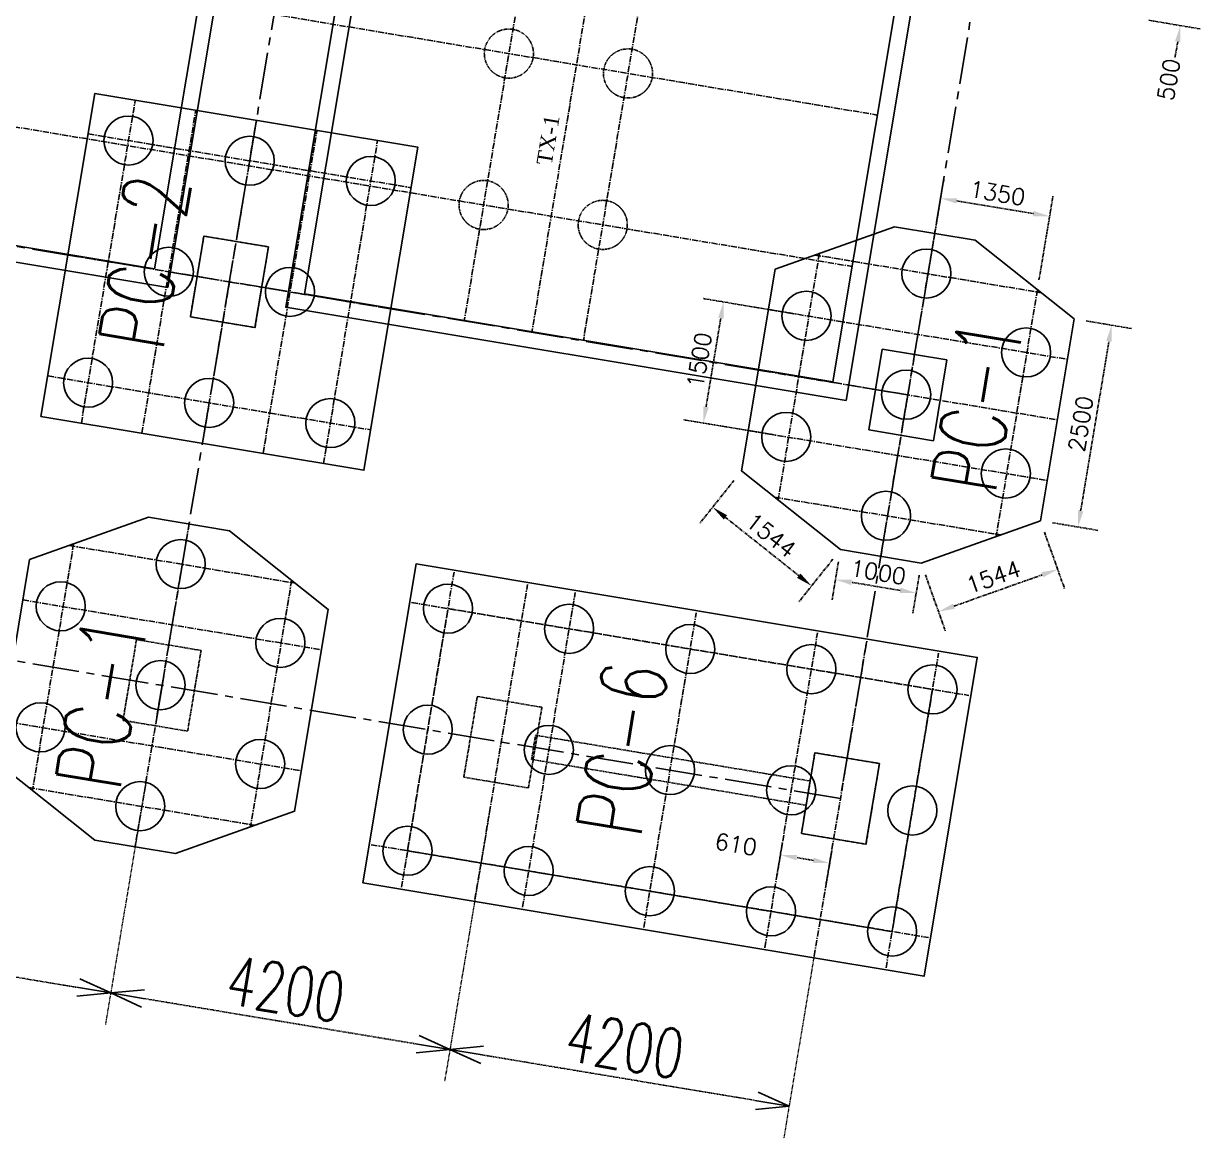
# Model space of a CAD drawing. Header units: millimetres. Extents: x 6239764 to 13047540, y 367704 to 979893.
# Drawn here: x 6365509 to 6379966, y 431531 to 445153 of the extents above; entities that cross this region are included whole.
import ezdxf

# ---------------------------------------------------------------- set-up
doc = ezdxf.new("R2010")
doc.units = ezdxf.units.MM
doc.header["$LTSCALE"] = 300
for name, pattern in [('CENTER2', [28.575, 19.05, -3.175, 3.175, -3.175]), ('CENTERX2', [4, 2.5, -0.5, 0.5, -0.5]), ('G', [2, 1.25, -0.25, 0.25, -0.25]), ('K', [2.5, 1.25, -0.25, 0.25, -0.25, 0.25, -0.25])]:
    doc.linetypes.add(name, pattern=pattern)
for name, color, linetype in [('01', 3, 'Continuous'), ('05', 1, 'G'), ('07', 6, 'K'), ('BOU', 12, 'Continuous'), ('EQUIPMENT', 1, 'Continuous'), ('TEXT', 7, 'Continuous')]:
    doc.layers.add(name, color=color, linetype=linetype)
doc.styles.add('1-100', font='romans.shx', dxfattribs={"height": 200})
doc.styles.get("Standard").update_dxf_attribs({"font": 'txt8.shx', "width": 0.7, "bigfont": 'hztxt_ii.shx'})
doc.styles.add('wx2', font='times.ttf')
doc.dimstyles.new('1-100', dxfattribs={"dimtxt": 210, "dimasz": 200, "dimexe": 250, "dimexo": 150, "dimgap": 75, "dimtad": 1, "dimdec": 0, "dimzin": 3, "dimdsep": 46, "dimtxsty": '1-100', "dimcen": 0.09, "dimclrd": 161, "dimclre": 161, "dimclrt": 161, "dimadec": 0, "dimazin": 0, "dimtfac": 1, "dimtdec": 0, "dimtofl": 0, "dimtmove": 2, "dimatfit": 3, "dimfxl": 1, "dimtolj": 1, "dimtzin": 0, "dimarcsym": 0})
doc.dimstyles.new('STANDARD$0', dxfattribs={"dimscale": 200, "dimtxt": 3, "dimasz": 2, "dimexe": 2, "dimexo": 2, "dimgap": 0.5, "dimtad": 1, "dimdec": 0, "dimdsep": 46, "dimtxsty": 'Standard', "dimblk": 'OPEN30', "dimcen": 0, "dimclrd": 256, "dimclre": 256, "dimclrt": 256, "dimadec": 0, "dimazin": 0, "dimtfac": 1, "dimtdec": 0, "dimtmove": 0, "dimatfit": 3, "dimldrblk": 'OPEN30', "dimfxl": 2, "dimlwd": 25, "dimlwe": 15, "dimarcsym": 0})

# ---------------------------------------------------------------- blocks, each defined once
blk = doc.blocks.new('_Open30')
at = {"color": 0, "linetype": 'ByBlock', "lineweight": -2}
for p, q in [((-1, 0.268), (0, 0)), ((0, 0), (-1, -0.268)), ((0, 0), (-1, 0))]:
    blk.add_line(p, q, dxfattribs=at)
blk = doc.blocks.new('*D441')
at = {"layer": '07', "lineweight": 15, "ltscale": 0.1, "transparency": 16777216}
for p, q in [((6362867, 436623), (6362364, 433604)), ((6367010, 435931), (6366506, 432913))]:
    blk.add_line(p, q, dxfattribs=at)
at = {"layer": '07', "lineweight": 25, "ltscale": 0.1, "transparency": 16777216}
blk.add_line((6362824, 433932), (6366178, 433373), dxfattribs=at)
at = {"layer": 'Defpoints', "color": 0, "ltscale": 0.1, "transparency": 16777216}
for p in [(6362933, 437017), (6367076, 436326), (6366572, 433307)]:
    blk.add_point(p, dxfattribs=at)
at = {"layer": '07', "lineweight": 25, "ltscale": 0.1, "transparency": 16777216, "xscale": 400, "yscale": 400, "zscale": 400}
for p, rotation in [((6362429, 433998), 170.5300000032893), ((6366572, 433307), 350.5300000032893)]:
    blk.add_blockref('_Open30', p, dxfattribs=dict(at, rotation=rotation))
at = {"layer": '07', "ltscale": 0.1, "transparency": 16777216, "insert": (6364567, 434047), "char_height": 600, "attachment_point": 5, "rotation": 350.53}
blk.add_mtext('4200', dxfattribs=at)
blk = doc.blocks.new('*D442')
at = {"layer": '07', "lineweight": 15, "ltscale": 0.1, "transparency": 16777216}
for p, q in [((6367010, 435931), (6366506, 432913)), ((6371202, 435536), (6370649, 432222))]:
    blk.add_line(p, q, dxfattribs=at)
at = {"layer": '07', "lineweight": 25, "ltscale": 0.1, "transparency": 16777216}
blk.add_line((6366967, 433241), (6370320, 432682), dxfattribs=at)
at = {"layer": 'Defpoints', "color": 0, "ltscale": 0.1, "transparency": 16777216}
for p in [(6367076, 436326), (6371268, 435931), (6370715, 432616)]:
    blk.add_point(p, dxfattribs=at)
at = {"layer": '07', "lineweight": 25, "ltscale": 0.1, "transparency": 16777216, "xscale": 400, "yscale": 400, "zscale": 400}
for p, rotation in [((6366572, 433307), 170.5300000032893), ((6370715, 432616), 350.5300000032893)]:
    blk.add_blockref('_Open30', p, dxfattribs=dict(at, rotation=rotation))
at = {"layer": '07', "ltscale": 0.1, "transparency": 16777216, "insert": (6368709, 433356), "char_height": 600, "attachment_point": 5, "rotation": 350.53}
blk.add_mtext('4200', dxfattribs=at)
blk = doc.blocks.new('*D443')
at = {"layer": '07', "lineweight": 15, "ltscale": 0.1, "transparency": 16777216}
for p, q in [((6371029, 434501), (6370649, 432222)), ((6375172, 433810), (6374792, 431531))]:
    blk.add_line(p, q, dxfattribs=at)
at = {"layer": '07', "lineweight": 25, "ltscale": 0.1, "transparency": 16777216}
blk.add_line((6371110, 432550), (6374463, 431991), dxfattribs=at)
at = {"layer": 'Defpoints', "color": 0, "ltscale": 0.1, "transparency": 16777216}
for p in [(6371095, 434895), (6375238, 434204), (6374858, 431925)]:
    blk.add_point(p, dxfattribs=at)
at = {"layer": '07', "lineweight": 25, "ltscale": 0.1, "transparency": 16777216, "xscale": 400, "yscale": 400, "zscale": 400}
for p, rotation in [((6370715, 432616), 170.5300000032893), ((6374858, 431925), 350.5300000032893)]:
    blk.add_blockref('_Open30', p, dxfattribs=dict(at, rotation=rotation))
at = {"layer": '07', "ltscale": 0.1, "transparency": 16777216, "insert": (6372852, 432665), "char_height": 600, "attachment_point": 5, "rotation": 350.53}
blk.add_mtext('4200', dxfattribs=at)
blk = doc.blocks.new('*D467')
at = {"layer": '07', "color": 161, "lineweight": -2, "ltscale": 0.1, "transparency": 16777216}
for p, q in [((6377977, 438937), (6378222, 438249)), ((6376522, 438419), (6376767, 437731)), ((6376871, 438034), (6377949, 438417))]:
    blk.add_line(p, q, dxfattribs=at)
at = {"layer": '07', "color": 161, "ltscale": 0.1, "transparency": 16777216}
for points in [[(6377938, 438449), (6377961, 438386), (6378138, 438484)], [(6376860, 438065), (6376882, 438002), (6376683, 437967)]]:
    blk.add_solid(points, dxfattribs=at)
at = {"layer": 'Defpoints', "color": 0, "ltscale": 0.1, "transparency": 16777216}
for p in [(6377927, 439078), (6376472, 438561), (6378138, 438484)]:
    blk.add_point(p, dxfattribs=at)
at = {"layer": '07', "color": 161, "ltscale": 0.1, "transparency": 16777216, "insert": (6377352, 438390), "char_height": 200, "attachment_point": 5, "rotation": 19.5846, "style": '1-100'}
blk.add_mtext('\\A1;1544', dxfattribs=at)
blk = doc.blocks.new('*D468')
at = {"layer": '07', "color": 161, "lineweight": -2, "ltscale": 0.1, "transparency": 16777216}
for p, q in [((6375460, 438577), (6375383, 438113)), ((6376447, 438413), (6376369, 437948)), ((6376213, 438227), (6375621, 438326))]:
    blk.add_line(p, q, dxfattribs=at)
at = {"layer": '07', "color": 161, "ltscale": 0.1, "transparency": 16777216}
for points in [[(6375627, 438359), (6375616, 438293), (6375424, 438359)], [(6376219, 438260), (6376208, 438195), (6376410, 438195)]]:
    blk.add_solid(points, dxfattribs=at)
at = {"layer": 'Defpoints', "color": 0, "ltscale": 0.1, "transparency": 16777216}
for p in [(6375485, 438725), (6376472, 438561), (6375424, 438359)]:
    blk.add_point(p, dxfattribs=at)
at = {"layer": '07', "color": 161, "ltscale": 0.1, "transparency": 16777216, "insert": (6375946, 438449), "char_height": 200, "attachment_point": 5, "rotation": 350.53, "style": '1-100'}
blk.add_mtext('\\A1;1000', dxfattribs=at)
blk = doc.blocks.new('*D469')
at = {"layer": '07', "color": 161, "lineweight": -2, "ltscale": 0.1, "transparency": 16777216}
for p, q in [((6374184, 439570), (6373768, 439048)), ((6374081, 439119), (6374976, 438407)), ((6375392, 438608), (6374977, 438086))]:
    blk.add_line(p, q, dxfattribs=at)
at = {"layer": '07', "color": 161, "ltscale": 0.1, "transparency": 16777216}
for points in [[(6374101, 439145), (6374060, 439093), (6373924, 439244)], [(6374997, 438433), (6374955, 438380), (6375132, 438282)]]:
    blk.add_solid(points, dxfattribs=at)
at = {"layer": 'Defpoints', "color": 0, "ltscale": 0.1, "transparency": 16777216}
for p in [(6374277, 439687), (6375485, 438725), (6375132, 438282)]:
    blk.add_point(p, dxfattribs=at)
at = {"layer": '07', "color": 161, "ltscale": 0.1, "transparency": 16777216, "insert": (6374637, 438900), "char_height": 200, "attachment_point": 5, "rotation": 321.4754, "style": '1-100'}
blk.add_mtext('\\A1;1544', dxfattribs=at)
blk = doc.blocks.new('*D470')
at = {"layer": '07', "color": 161, "lineweight": -2, "ltscale": 0.1, "transparency": 16777216}
for p, q in [((6378486, 441520), (6379044, 441426)), ((6378419, 439199), (6378764, 441270)), ((6378074, 439054), (6378633, 438960))]:
    blk.add_line(p, q, dxfattribs=at)
at = {"layer": '07', "color": 161, "ltscale": 0.1, "transparency": 16777216}
for points in [[(6378731, 441276), (6378797, 441265), (6378797, 441468)], [(6378386, 439204), (6378452, 439193), (6378386, 439002)]]:
    blk.add_solid(points, dxfattribs=at)
at = {"layer": 'Defpoints', "color": 0, "ltscale": 0.1, "transparency": 16777216}
for p in [(6378338, 441544), (6378797, 441468), (6377927, 439078)]:
    blk.add_point(p, dxfattribs=at)
at = {"layer": '07', "color": 161, "ltscale": 0.1, "transparency": 16777216, "insert": (6378419, 440263), "char_height": 200, "attachment_point": 5, "rotation": 80.53, "style": '1-100'}
blk.add_mtext('\\A1;2500', dxfattribs=at)
blk = doc.blocks.new('*D471')
at = {"layer": '07', "color": 161, "lineweight": -2, "ltscale": 0.1, "transparency": 16777216}
for p, q in [((6376579, 442243), (6376750, 443267)), ((6376906, 442987), (6377843, 442831)), ((6377910, 442021), (6378081, 443045))]:
    blk.add_line(p, q, dxfattribs=at)
at = {"layer": '07', "color": 161, "ltscale": 0.1, "transparency": 16777216}
for points in [[(6376911, 443020), (6376900, 442954), (6376708, 443020)], [(6377848, 442864), (6377837, 442798), (6378040, 442798)]]:
    blk.add_solid(points, dxfattribs=at)
at = {"layer": 'Defpoints', "color": 0, "ltscale": 0.1, "transparency": 16777216}
for p in [(6378040, 442798), (6376554, 442095), (6377886, 441873)]:
    blk.add_point(p, dxfattribs=at)
at = {"layer": '07', "color": 161, "ltscale": 0.1, "transparency": 16777216, "insert": (6377403, 443082), "char_height": 200, "attachment_point": 5, "rotation": 350.53, "style": '1-100'}
blk.add_mtext('\\A1;1350', dxfattribs=at)
blk = doc.blocks.new('*D472')
at = {"layer": '07', "color": 161, "lineweight": -2, "ltscale": 0.1, "transparency": 16777216}
for p, q in [((6374922, 441607), (6373810, 441793)), ((6373843, 440469), (6374024, 441554)), ((6374675, 440128), (6373563, 440313))]:
    blk.add_line(p, q, dxfattribs=at)
at = {"layer": '07', "color": 161, "ltscale": 0.1, "transparency": 16777216}
for points in [[(6373991, 441560), (6374057, 441549), (6374057, 441751)], [(6373810, 440475), (6373876, 440464), (6373810, 440272)]]:
    blk.add_solid(points, dxfattribs=at)
at = {"layer": 'Defpoints', "color": 0, "ltscale": 0.1, "transparency": 16777216}
for p in [(6374057, 441751), (6375070, 441582), (6374823, 440103)]:
    blk.add_point(p, dxfattribs=at)
at = {"layer": '07', "color": 161, "ltscale": 0.1, "transparency": 16777216, "insert": (6373761, 441040), "char_height": 200, "attachment_point": 5, "rotation": 80.53, "style": '1-100'}
blk.add_mtext('\\A1;1500', dxfattribs=at)
blk = doc.blocks.new('*D479')
at = {"layer": '07', "color": 161, "lineweight": -2, "ltscale": 0.1, "transparency": 16777216}
for p, q in [((6379752, 445820), (6379785, 446017)), ((6379333, 445687), (6379966, 445581)), ((6379251, 445194), (6379884, 445088)), ((6379604, 444932), (6379571, 444735))]:
    blk.add_line(p, q, dxfattribs=at)
at = {"layer": '07', "color": 161, "ltscale": 0.1, "transparency": 16777216}
for points in [[(6379720, 445825), (6379785, 445814), (6379720, 445622)], [(6379571, 444937), (6379637, 444927), (6379637, 445129)]]:
    blk.add_solid(points, dxfattribs=at)
at = {"layer": 'Defpoints', "color": 0, "ltscale": 0.1, "transparency": 16777216}
for p in [(6379185, 445712), (6379720, 445622), (6379103, 445218)]:
    blk.add_point(p, dxfattribs=at)
at = {"layer": '07', "color": 161, "ltscale": 0.1, "transparency": 16777216, "insert": (6379495, 444470), "char_height": 200, "attachment_point": 5, "rotation": 80.53, "style": '1-100'}
blk.add_mtext('\\A1;500', dxfattribs=at)
blk = doc.blocks.new('*D486')
at = {"layer": '07', "color": 161, "lineweight": -2, "ltscale": 0.1, "transparency": 16777216}
for p, q in [((6374776, 435143), (6374710, 434748)), ((6375378, 435043), (6375312, 434648)), ((6375156, 434927), (6374949, 434962))]:
    blk.add_line(p, q, dxfattribs=at)
at = {"layer": '07', "color": 161, "ltscale": 0.1, "transparency": 16777216}
for points in [[(6374954, 434995), (6374943, 434929), (6374751, 434995)], [(6375161, 434960), (6375150, 434894), (6375353, 434894)]]:
    blk.add_solid(points, dxfattribs=at)
at = {"layer": 'Defpoints', "color": 0, "ltscale": 0.1, "transparency": 16777216}
for p in [(6374801, 435291), (6375402, 435191), (6374751, 434995)]:
    blk.add_point(p, dxfattribs=at)
at = {"layer": '07', "color": 161, "ltscale": 0.1, "transparency": 16777216, "insert": (6374209, 435124), "char_height": 200, "attachment_point": 5, "rotation": 350.53, "style": '1-100'}
blk.add_mtext('\\A1;610', dxfattribs=at)

msp = doc.modelspace()

# ---------------------------------------------------------------- linework, layer by layer
at = {"color": 8, "linetype": 'CENTERX2', "ltscale": 0.1}
for p, q in [((6352913.2, 447876.6), (6375935.2, 444036.5)), ((6371668.1, 446182.4), (6370890.2, 441519.2)), ((6352604.6, 446026.2), (6375626.5, 442186)), ((6372493.7, 446044.7), (6371715.8, 441381.5)), ((6373123, 445939.8), (6372345.1, 441276.5)), ((6366213.2, 440271.7), (6366871.4, 444217.2)), ((6366953, 440148.3), (6367611.1, 444093.8)), ((6367692.8, 440024.9), (6368350.9, 443970.4)), ((6368432.6, 439901.5), (6369090.7, 443847)), ((6366295.9, 443806.3), (6370241.4, 443148.2)), ((6369172.4, 439778.1), (6369830.5, 443723.6)), ((6376636.4, 442588.4), (6375978.3, 438642.9)), ((6366049.1, 442326.7), (6369994.6, 441668.6)), ((6375227.1, 442344.7), (6374724.4, 439330.8)), ((6375173.3, 442325.5), (6377935.1, 441864.8)), ((6377890.4, 441900.5), (6377387.6, 438886.5)), ((6374606, 441659.8), (6378255.6, 441051)), ((6365802.3, 440847.2), (6369747.8, 440189.1)), ((6374482.6, 440920), (6378132.2, 440311.2)), ((6374359.2, 440180.2), (6378008.8, 439571.4)), ((6374679.7, 439366.4), (6377441.5, 438905.7)), ((6367528.3, 439038.6), (6366870.1, 435093.1)), ((6366119, 438794.9), (6365616.2, 435781)), ((6366065.1, 438775.7), (6368826.9, 438315)), ((6368782.2, 438350.7), (6368279.4, 435336.7)), ((6370123.5, 434601.1), (6370765.2, 438447.9)), ((6371021.1, 434451.4), (6371662.8, 438298.2)), ((6371603.1, 434354.3), (6372244.8, 438201.1)), ((6365497.8, 438110), (6369147.4, 437501.2)), ((6370247.3, 438078.1), (6377053.3, 436942.8)), ((6373082.6, 434107.5), (6373724.3, 437954.3)), ((6374562.2, 433860.7), (6375203.9, 437707.5)), ((6375163.9, 433760.3), (6375805.6, 437607.2)), ((6376041.8, 433613.9), (6376683.4, 437460.7)), ((6365251, 436630.4), (6368900.6, 436021.7)), ((6365571.5, 435816.6), (6368333.3, 435355.9)), ((6369753.7, 435119), (6376559.7, 433983.7))]:
    msp.add_line(p, q, dxfattribs=at)
at = {"color": 141, "ltscale": 0.1}
for p, q in [((6367545, 441570.3), (6367709.6, 442556.7)), ((6367709.6, 442556.7), (6368498.7, 442425)), ((6375007.9, 435256.4), (6375172.4, 436242.8)), ((6375172.4, 436242.8), (6375961.5, 436111.1))]:
    msp.add_line(p, q, dxfattribs=at)
msp.add_lwpolyline([(6369650.9, 434654.6), (6370300.8, 438550.7), (6377156.1, 437407.3), (6376506.2, 433511.1)], close=True, dxfattribs=at)
at = {"color": 8, "linetype": 'CENTERX2', "ltscale": 0.1}
msp.add_lwpolyline([(6370197.6, 435044.9), (6370691.2, 438004.1), (6376609.4, 437016.9), (6376115.8, 434057.8)], close=True, dxfattribs=at)
at = {"color": 22, "ltscale": 0.1}
for centre in [(6366789.1, 443724), (6368268.7, 443477.2), (6369748.2, 443230.4), (6367282.1, 442121.1), (6376534.5, 442098.5), (6368761.6, 441874.3), (6375069.6, 441582.4), (6377752.5, 441134.9), (6366295.5, 440764.9), (6367775.1, 440518.1), (6376287.7, 440618.9), (6369254.6, 440271.3), (6374822.8, 440102.9), (6377505.7, 439655.4), (6376040.9, 439139.3), (6367426.3, 438548.7), (6365961.4, 438032.6), (6370691.2, 438004.1), (6372170.7, 437757.3), (6368644.3, 437585.1), (6373650.3, 437510.5), (6375129.8, 437263.7), (6367179.5, 437069.1), (6376609.4, 437016.9), (6365714.6, 436553.1), (6370444.4, 436524.5), (6371923.9, 436277.7), (6368397.5, 436105.6), (6373403.5, 436030.9), (6374883, 435784.1), (6366932.7, 435589.5), (6376362.6, 435537.3), (6370197.6, 435044.9), (6371677.1, 434798.2), (6373156.7, 434551.4), (6374636.2, 434304.6), (6376115.8, 434057.8)]:
    msp.add_circle(centre, 300, dxfattribs=at)
at = {"layer": '01', "linetype": 'CENTER2', "ltscale": 0.1}
for p, q in [((6367125.2, 436621.9), (6371148, 460738.7)), ((6379433.5, 459356.7), (6375484.7, 435683.8)), ((6376327.1, 440612.3), (6351450.8, 444761.8)), ((6375484.7, 435683.8), (6350628.2, 439829.9))]:
    msp.add_line(p, q, dxfattribs=at)
at = {"layer": '05', "linetype": 'Continuous', "ltscale": 0.1}
for points in [[(6367545, 441570.3), (6367709.6, 442556.7), (6368498.7, 442425), (6368334.1, 441438.7)], [(6375830.6, 440188.2), (6375995.1, 441174.6), (6376784.2, 441043), (6376619.7, 440056.6)], [(6375007.9, 435256.4), (6375172.4, 436242.8), (6375961.5, 436111.1), (6375797, 435124.8)]]:
    msp.add_lwpolyline(points, close=True, dxfattribs=at)
at = {"layer": '05', "ltscale": 0.1}
for points in [[(6367545, 441570.3), (6367709.6, 442556.7), (6368498.7, 442425), (6368334.1, 441438.7)], [(6366722.4, 436638.4), (6366886.9, 437624.8), (6367676, 437493.2), (6367511.5, 436506.8)], [(6370884.9, 435944.1), (6371049.4, 436930.5), (6371838.5, 436798.9), (6371674, 435812.5)], [(6371711.8, 436161), (6371761.2, 436456.9), (6375114.9, 435897.5), (6375065.5, 435601.6)], [(6375007.9, 435256.4), (6375172.4, 436242.8), (6375961.5, 436111.1), (6375797, 435124.8)]]:
    msp.add_lwpolyline(points, close=True, dxfattribs=at)
at = {"layer": '07', "color": 22, "ltscale": 0.1}
for centre in [(6371435.3, 444787.1), (6372890.2, 444544.4), (6371126.7, 442936.6), (6372581.6, 442693.9)]:
    msp.add_circle(centre, 300, dxfattribs=at)
at = {"layer": 'BOU', "color": 141, "ltscale": 0.1}
msp.add_lwpolyline([(6365720.1, 440354), (6366378.2, 444299.5), (6370323.7, 443641.4), (6369665.5, 439695.9)], close=True, dxfattribs=at)
for points in [[(6376471.5, 438560.6), (6375485.1, 438725.1), (6374276.9, 439687), (6374688.3, 442153), (6376143.3, 442670.6), (6377129.6, 442506.1), (6378337.8, 441544.2), (6377926.5, 439078.3), (6376471.5, 438560.6)], [(6367363.3, 435010.8), (6366377, 435175.3), (6365168.8, 436137.2), (6365580.1, 438603.2), (6367035.1, 439120.8), (6368021.5, 438956.3), (6369229.7, 437994.4), (6368818.3, 435528.5), (6367363.3, 435010.8)]]:
    msp.add_lwpolyline(points, dxfattribs=at)
at = {"layer": 'EQUIPMENT', "linetype": 'Continuous'}
for points in [[(6367270.2, 441928), (6360424.7, 443069.9), (6361272.1, 448149.7), (6368117.5, 447007.9)], [(6367105.8, 442158.2), (6360654.9, 443234.3), (6361436.4, 447919.5), (6367887.3, 446843.5)], [(6375555.7, 440546), (6368710.3, 441687.8), (6369557.6, 446767.6), (6376403, 445625.8)], [(6375391.3, 440776.2), (6368940.4, 441852.2), (6369722, 446537.5), (6376172.8, 445461.4)]]:
    msp.add_lwpolyline(points, close=True, dxfattribs=at)

# ---------------------------------------------------------------- texts
at = {"layer": '07', "color": 6, "ltscale": 0.1, "width": 0.7}
for s, p in [('PC-2', (6367209.7, 441134.9)), ('PC-1', (6377376.5, 439384.6)), ('PC-1', (6366681.8, 435754)), ('PC-6', (6373043.2, 435182.3))]:
    msp.add_text(s, height=800, rotation=80.53, dxfattribs=at).set_placement(p)
at = {"layer": 'TEXT', "insert": (6371871.6, 444049.2), "char_height": 187.5, "width": 558.117, "attachment_point": 3, "rotation": 80.53, "style": 'wx2'}
msp.add_mtext('TX-1', dxfattribs=at)

# ---------------------------------------------------------------- dimensions: what is measured, and where the dimension line sits
at = {"layer": '07', "color": 6, "ltscale": 0.1}
for base, p1, p2, angle, picture, middle in [((6379719.5, 445622.4), (6379102.8, 445218.4), (6379185, 445711.6), 80.53, '*D479', (6379495.5, 444470.5)), ((6374751.4, 434994.7), (6375402.5, 435190.6), (6374800.8, 435290.9), 170.53, '*D486', (6374209.2, 435123.9))]:
    dim = msp.add_linear_dim(base=base, p1=p1, p2=p2, angle=angle, dimstyle='1-100', dxfattribs=at)
    dim.commit()
    dim.dimension.update_dxf_attribs({"geometry": picture, "text_midpoint": middle, "dimtype": 160})
for base, p1, p2, angle, picture, middle in [((6378040.1, 442797.9), (6376554.2, 442095.2), (6377885.8, 441873.1), 170.53, '*D471', (6377403, 443081.6)), ((6374056.9, 441751.4), (6374822.8, 440102.9), (6375069.6, 441582.4), 80.53, '*D472', (6373760.9, 441040.4)), ((6378797.3, 441467.6), (6377926.5, 439078.3), (6378337.8, 441544.2), 80.53, '*D470', (6378419, 440263.4))]:
    dim = msp.add_linear_dim(base=base, p1=p1, p2=p2, angle=angle, dimstyle='1-100', dxfattribs=at)
    dim.commit()
    dim.dimension.update_dxf_attribs({"geometry": picture, "text_midpoint": middle})
for p1, p2, distance, picture, middle in [((6374276.9, 439687), (6375485.1, 438725.1), -566.5, '*D469', (6374637.2, 438899.8)), ((6376471.5, 438560.6), (6377926.5, 439078.3), -630.4, '*D467', (6377351.7, 438390.4)), ((6376471.5, 438560.6), (6375485.1, 438725.1), 371.1, '*D468', (6375946.1, 438449.5))]:
    dim = msp.add_aligned_dim(p1=p1, p2=p2, distance=distance, dimstyle='1-100', dxfattribs=at)
    dim.commit()
    dim.dimension.update_dxf_attribs({"geometry": picture, "text_midpoint": middle})
for base, p1, p2, picture, middle in [((6366572.3, 433307.3), (6362933, 437017.1), (6367075.8, 436326), '*D441', (6364566.7, 434047.3)), ((6370715, 432616.2), (6367075.8, 436326), (6371267.9, 435930.9), '*D442', (6368709.5, 433356.3)), ((6374857.8, 431925.2), (6371095.2, 434895.2), (6375237.9, 434204.2), '*D443', (6372852.2, 432665.3))]:
    dim = msp.add_linear_dim(base=base, p1=p1, p2=p2, angle=170.53, dimstyle='STANDARD$0', override={"dimarcsym": 1}, dxfattribs=at)
    dim.commit()
    dim.dimension.update_dxf_attribs({"geometry": picture, "text_midpoint": middle})

doc.saveas('drawing.dxf')
